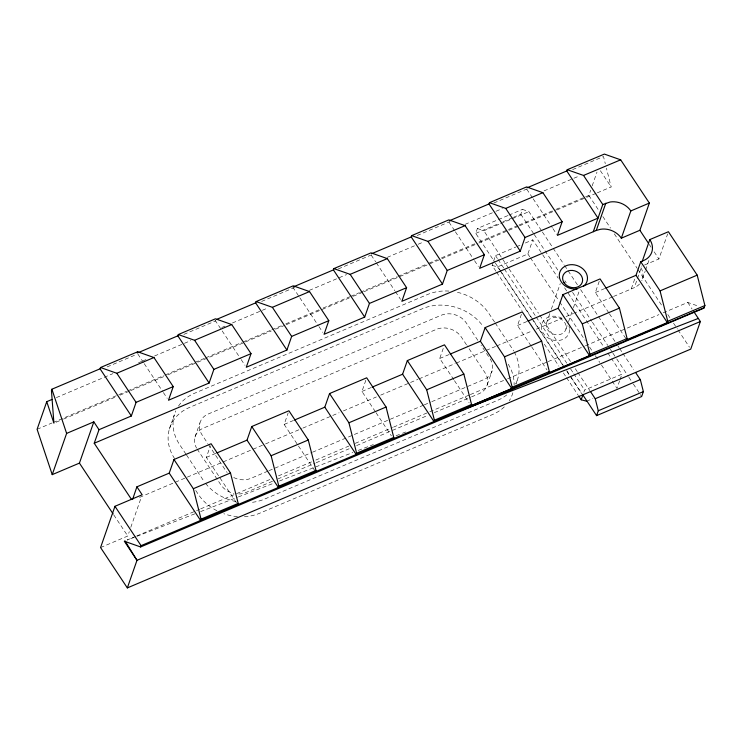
<?xml version="1.0" encoding="UTF-8"?>
<svg xmlns="http://www.w3.org/2000/svg" width="742" height="742" viewBox="0 0 742 742"><rect width="100%" height="100%" fill="white"/><g stroke="black" fill="none" stroke-linecap="round" stroke-linejoin="round"><path stroke-width="0.56" stroke-dasharray="3.71 2.78" d="M507.816 215.597L477.421 228.49L475.733 233.35L494.719 262.074M495.934 271.192L492.122 265.441L493.244 262.176M493.616 261.082L495.498 255.647L515.746 247.067M513.464 217.35L520.801 214.243L522.489 209.374L528.925 211.646L541.771 231.05M613.532 296.466L631.256 288.972L635.263 277.425M631.256 288.972L634.299 287.655L641.858 265.905M642.507 278.807L645.16 271.201M645.531 270.107L649.315 259.236M100.569 547.55L127.772 536.021L129.284 531.68M130.796 527.339L141.407 496.945M169.352 429.126L174.277 414.982M195.007 437.029L199.932 422.884M236.448 502.751L206.369 457.387L210.385 445.849M314.877 470.753L284.158 424.415L288.174 412.877M375.387 411.717L361.948 391.442L365.964 379.904M453.816 379.709L439.737 358.469L443.753 346.941M492.122 265.441L497.585 266.86L527.868 253.977L532.793 239.842L558.253 278.231M487.225 384.857L492.15 370.722M530.966 345.772L517.517 325.497L521.543 313.968M515.903 384.059L517.805 378.624M585.67 196.788L588.851 195.443L590.697 190.128M592.181 185.88L596.995 172.07M546.474 323.178L549.831 313.541M551.325 309.256L560.275 283.546M565.933 329.179L568.177 322.751M568.548 321.676L573.019 308.83M573.399 307.754L579.734 289.547M608.765 312.781L595.334 292.524L599.341 281.023M583.843 392.203L584.594 390.042L621.898 374.228L611.714 358.868M644.483 265.042L658.905 258.967L667.652 233.915M619.626 380.757L616.973 388.372L600.426 363.413M620.006 379.672L621.898 374.228M139.579 497.39L174.305 482.643M175.362 482.198L264.523 444.356M265.59 443.911L301.818 428.551M107.145 366.91L136.973 354.268M183.849 334.401L215.811 320.85M261.629 301.438L294.648 287.432M338.333 268.919L371.362 254.923M417.171 235.502L450.199 221.506M493.875 202.993L526.866 189.006M572.62 169.612L603.487 156.534L605.296 163.676M56.346 397.61L112.914 373.634M138.522 362.773L141.722 361.419M142.789 360.964L145.989 359.61M154.531 355.993L190.815 340.615M221.756 327.491L224.965 326.137M232.431 322.974L261.249 310.759M262.316 310.304L267.649 308.041M309.266 290.4L346.616 274.568M387.176 257.381L417.05 244.721M418.117 244.266L423.459 242.003M465.076 224.362L494.96 211.693M496.027 211.247L502.427 208.53M544.044 190.889L579.261 175.965M508.864 215.152L522.489 209.374M475.733 233.35L498.791 223.574M502.983 221.793L512.416 217.796M477.421 228.49L483.858 230.762L499.579 224.093M500.627 223.648L511.108 219.205M512.156 218.76L528.925 211.646M37.1 429.293L52.042 422.959M53.109 422.504L126.743 391.294M127.81 390.839L164.093 375.461M165.16 375.007L204.644 358.265M205.71 357.82L241.994 342.433M243.061 341.988L270.811 330.218M271.878 329.773L281.478 325.701M285.753 323.892L318.828 309.868M323.104 308.06L349.779 296.744M350.845 296.29L359.388 292.673M360.454 292.227L396.738 276.84M397.805 276.386L427.68 263.725M428.746 263.271L437.288 259.654M441.555 257.845L474.639 243.821M478.905 242.013L507.417 229.937M508.465 229.491L517.916 225.494M518.964 225.049L554.886 209.828M555.953 209.383L584.603 197.242M56.049 422.254L62.439 419.545M63.506 419.091L115.715 396.961M119.972 395.161L129.562 391.09M130.629 390.644L163.657 376.639M167.924 374.831L196.686 362.643M197.752 362.189L271.275 331.025M275.532 329.216L285.123 325.154M286.189 324.699L352.246 296.698M353.313 296.253L362.903 292.181M363.97 291.736L440.683 259.218M441.75 258.763L477.978 243.404M479.044 242.959L518.463 226.245M519.53 225.791L555.758 210.44M556.825 209.986L585.586 197.789M586.653 197.344L596.243 193.272M597.31 192.827L611.158 186.956L606.409 168.109M516.812 246.613L520.003 245.259M525.336 242.996L532.793 239.842M595.334 292.524L604.721 288.555M206.369 457.387L216.933 452.908M361.948 391.442L371.278 387.5M517.517 325.497L526.903 321.527M284.158 424.415L293.489 420.464M612.484 296.911L574.614 312.938M302.884 428.097L331.655 415.91M332.722 415.455L339.122 412.747M343.379 410.938L376.417 396.942M380.674 395.134L417.969 379.32M419.035 378.865L455.263 363.506M456.33 363.061L485.101 350.864M486.168 350.409L495.758 346.347M496.815 345.893L531.986 330.988M536.243 329.188L561.824 318.355M566.081 316.556L573.547 313.393M267.834 471.161L250.805 478.377A18.522 15.369 19.2 0 1 232.608 476.939M268.901 470.706L311.482 452.657M312.549 452.212L423.255 405.28M424.322 404.835L430.703 402.127M431.77 401.672L483.932 379.561A18.522 15.369 19.2 0 0 489.998 358.683L481.029 345.151M135.712 536.401L127.179 540.018L135.851 536.726M136.769 535.947L199.644 509.3M200.711 508.845L271.043 479.035M278.5 475.872L311.538 461.876M315.804 460.068L348.833 446.063M355.233 443.354L392.527 427.55M393.594 427.095L428.755 412.19M429.822 411.736L469.25 395.022M470.317 394.577L506.554 379.218M507.611 378.763L547.049 362.05M548.106 361.604L584.344 346.245M585.41 345.791L658.933 314.627M663.2 312.818L687.713 302.43L698.213 306.094M272.49 481.243L245.88 492.521A18.522 15.369 19.2 0 1 236.837 493.903M277.814 478.989L315.072 463.193M316.138 462.739L349.139 448.752M356.587 445.599L427.911 415.362M434.302 412.654L470.493 397.313M471.56 396.868L479.007 393.705A18.522 15.369 19.2 0 0 485.073 372.818L467.135 345.772M586.662 401.218L592.932 398.556M439.737 358.469L450.32 354.036M136.927 536.308L195.22 513.687M200.618 511.59L237.329 497.344M238.405 496.927L274.039 483.098M279.437 481.002L352.849 452.509M358.247 450.413L373.356 444.551M396.033 435.749L401.431 433.653M402.507 433.235L405.744 431.983M654.147 251.826L658.905 258.967M600.371 170.688L611.158 186.956M649.222 244.396L651.096 247.216M687.713 302.43L692.073 309.024M588.851 195.443L599.044 210.811M602.866 216.571L610.499 228.1M614.32 233.869L637.248 268.446M637.888 269.402L662.087 305.908M667.819 314.552L670.369 318.392M673.551 323.197L677.372 328.956M678.012 329.921L689.476 347.21M526.774 189.173L532.515 197.836M533.155 198.791L552.298 227.664M552.938 228.629L556.769 234.407M609.405 313.745L626.675 339.79M542.393 231.986L563.966 264.514M564.606 265.478L578.055 285.763M580.615 289.621L597.904 315.702M598.544 316.667L615.192 341.774M617.752 345.642L619.032 347.571M619.672 348.536L622.232 352.404M622.872 353.368L633.761 369.785M520.801 214.243L533.591 233.535M534.231 234.5L558.531 271.145M564.922 280.791L566.202 282.721M572.601 292.367L591.782 321.305M592.422 322.269L607.772 345.41M610.323 349.269L612.243 352.162M612.883 353.127L616.083 357.95M616.723 358.915L628.233 376.277M628.873 377.242L632.703 383.03M633.343 383.994L639.743 393.64M640.383 394.596L641.663 396.525M564.616 287.831L585.623 319.514M586.254 320.47L604.081 347.349M607.893 353.109L611.074 357.913M527.868 253.977L529.779 256.862M530.419 257.817L559.051 301.02M559.691 301.975L585.15 340.374M589.602 347.098L592.784 351.893M595.334 355.733L599.786 362.458M508.381 267.871L483.858 230.762M509.021 268.836L538.497 313.254M539.768 315.165L570.839 361.966M575.282 368.653L577.183 371.519M577.823 372.475L589.871 390.626M495.498 255.647L497.4 258.531M498.04 259.487L503.772 268.131M504.402 269.086L535.594 316.12M536.225 317.084L566.777 363.163M570.598 368.922L573.139 372.762M573.779 373.718L584.594 390.042M495.359 263.03L501.091 271.674M501.731 272.639L532.951 319.7M533.591 320.665L563.54 365.806M566.721 370.61L570.552 376.37M571.182 377.335L582.016 393.659M497.585 266.86L499.496 269.745M500.127 270.7L531.309 317.724M531.94 318.689L563.122 365.713M566.944 371.464L569.485 375.304M570.125 376.268L581.57 393.538M496.574 272.156L522.025 310.546M544.294 344.13L558.93 366.205M563.382 372.92L565.933 376.76M566.563 377.724L578.018 394.994M448.993 222.146L454.744 230.808M455.384 231.773L473.888 259.691M474.528 260.655L478.358 266.434M531.606 346.737L546.965 369.906M494.599 322.074L488.839 313.384A45.373 37.657 19.2 0 0 454.985 291.81M495.239 323.048L512.537 349.13A45.373 37.657 19.2 0 1 513.687 350.975M477.829 340.328L466.301 322.937A18.522 15.369 19.2 0 0 441.277 315.229L208.15 414.045A18.522 15.369 19.2 0 0 202.084 434.923L207.853 443.623M466.495 344.807L461.376 337.081A18.522 15.369 19.2 0 0 436.352 329.374L203.225 428.19A18.522 15.369 19.2 0 0 196.574 448.122M371.213 255.118L375.675 261.852M376.315 262.816L394.827 290.734M395.467 291.699L400.569 299.406M454.456 380.674L469.176 402.878M292.784 287.126L299.165 296.754M299.805 297.718L318.318 325.636M318.958 326.601L322.779 332.37M376.027 412.682L391.386 435.842M214.995 320.099L240.529 358.609M241.169 359.564L244.999 365.342M208.493 444.588L225.781 470.669A18.522 15.369 19.2 0 0 227.154 472.478M137.845 354.027L143.586 362.69M144.226 363.654L162.739 391.581M163.379 392.537L167.21 398.315M197.159 449.068L220.856 484.814A18.522 15.369 19.2 0 0 233.98 493.486M185.954 454.141L179.545 444.477A45.373 37.657 19.2 0 1 175.789 410.873M186.594 455.106L203.243 480.222A45.373 37.657 19.2 0 0 204.504 482.022M195.758 490.499L198.318 494.367A45.373 37.657 19.2 0 0 216.905 510.737M113.776 514.911L127.772 536.021M569.541 329.494A14.348 11.909 19.2 0 1 552.716 339.994A14.348 11.909 19.2 0 1 542.513 322.223A14.348 11.909 19.2 0 1 563.762 319.422M568.975 326.313A14.348 11.909 19.2 0 1 569.466 328.428M174.62 458.621A45.373 37.657 19.2 0 1 189.479 407.46L422.606 308.644A45.373 37.657 19.2 0 1 483.292 326.628M244.443 516.71A45.373 37.657 19.2 0 0 259.626 513.251L492.753 414.435A45.373 37.657 19.2 0 0 505.172 406.004M237.468 516.627A45.373 37.657 19.2 0 1 223.852 513.733M508.196 364.183A45.373 37.657 19.2 0 1 514.104 385.163M512.88 392.768A45.373 37.657 19.2 0 1 509.281 400.754M506.74 394.92A45.373 37.657 19.2 0 1 497.678 400.29L264.551 499.106A45.373 37.657 19.2 0 1 250.518 502.482M514.234 351.912A45.373 37.657 19.2 0 1 515.82 383.725M236.039 501.592A45.373 37.657 19.2 0 1 205.182 482.912M178.479 406.078A45.373 37.657 19.2 0 1 194.404 393.316L427.531 294.5A45.373 37.657 19.2 0 1 449.68 291.124M639.521 284.038A18.522 15.359 19 0 1 634.289 287.646M640.949 267.714A18.522 15.359 19 0 1 641.802 280.689M547.661 329.8A10.184 8.45 19.2 0 0 564.996 331.173A10.184 8.45 19.2 0 0 555.962 317.557A10.184 8.45 19.2 0 0 547.661 329.8"/><path stroke-width="1.11" d="M237.728 504.681L238.182 503.391L230.484 472.969L211.118 443.753L173.971 459.502L169.222 473.127L136.899 486.826L142.167 494.775L114.964 506.304L100.569 547.55L127.336 587.914L136.982 560.321L124.322 541.215L140.609 546.956L704 308.115L704.9 305.556L697.192 275.134L668.412 231.736L649.807 239.583A18.522 15.369 19.2 0 1 643.75 260.47L640.745 261.74L660.055 290.883L667.754 321.305L667.318 322.566L626.675 339.79L627.101 338.547L619.422 308.106L600.074 278.927L562.909 294.639L582.284 323.855L589.946 354.277L589.528 355.576L548.885 372.799L549.33 371.51L541.641 341.079L522.266 311.872L485.12 327.612L480.38 341.246L450.32 354.036M132.577 499.468L136.899 486.826M52.079 399.419L46.746 401.682L53.916 423.163L51.439 390.524L51.894 389.225L100.059 368.811L100.513 367.522L137.66 351.773L153.946 357.523L173.229 386.61L168.48 400.244L209.123 383.011L213.872 369.377L251.019 353.637L231.736 324.551L215.449 318.8L178.303 334.549L177.848 335.838L138.253 352.626M642.247 261.332L649.807 239.583M127.336 587.914L635.56 372.475L640.318 379.579L643.37 391.609L641.663 396.525L596.587 415.631L582.656 394.623M46.746 401.682L37.1 429.293L52.228 474.639L79.431 463.11L93.826 421.864L99.011 429.692L94.225 443.243L131.584 499.57M52.228 474.639L66.622 433.393L51.894 389.225M137.205 353.062L137.66 351.773M99.011 429.692L131.343 415.984L136.092 402.35L173.229 386.61M140.609 546.956L141.063 545.658L511.739 388.548L512.184 387.25L504.495 356.828L485.12 327.612M217.081 319.208L255.638 302.866L256.092 301.577L293.229 285.828L309.525 291.578L328.808 320.665L324.059 334.299L364.702 317.075L369.451 303.432L406.597 287.692L387.305 258.606L371.019 252.864L333.872 268.604L333.427 269.893L293.823 286.681M251.019 353.637L246.27 367.271L286.913 350.048L291.662 336.404L328.808 320.665M173.971 459.502L193.337 488.709L201.036 519.14L200.581 520.43L169.222 473.127M216.933 452.908L247.012 440.154L251.761 426.529L288.907 410.78L308.273 439.997L315.971 470.419L315.517 471.717M251.761 426.529L271.127 455.736L278.825 486.168L278.371 487.457L247.012 440.154M294.518 420.028L324.801 407.182L329.55 393.557L366.696 377.808L386.063 407.024L393.761 437.446L393.306 438.745M371.612 253.708L411.216 236.93L411.662 235.631L448.808 219.892L465.095 225.633L484.387 254.719L479.638 268.354L520.281 251.13L525.03 237.486L562.158 221.728L542.884 192.67L526.588 186.919L489.46 202.696L488.997 203.957L449.402 220.736M406.597 287.692L401.849 301.326L442.492 284.103L447.24 270.459L484.387 254.719M329.55 393.557L348.916 422.773L356.614 453.195L356.16 454.484L324.801 407.182M372.317 387.064L402.591 374.218L407.339 360.584L444.477 344.835L463.852 374.051L471.541 404.483L471.096 405.772L704.149 307.707M407.339 360.584L426.706 389.8L434.404 420.222L433.949 421.512L402.591 374.218M562.158 221.728L557.4 235.372L598.024 218.129L602.773 204.495L610.137 202A18.531 15.378 19.3 0 1 630.83 210.941L649.352 203.058L620.664 159.827L604.378 154.086L567.24 169.714L566.777 170.975L527.172 187.763M527.942 321.082L558.16 308.273L562.909 294.639M94.225 443.243L593.285 231.727L598.024 218.129L566.777 170.975M593.285 231.727L596.28 230.474L605.787 203.225M596.28 230.474L600.63 229.25A18.531 15.378 19.3 0 1 621.323 238.191L630.83 210.941M621.323 238.191L639.873 230.289L649.352 203.058M586.662 401.218L581.199 399.79L583.082 394.373M605.76 288.109L635.996 275.328L640.745 261.74M596.587 415.631L598.284 410.762L595.242 398.732L590.502 391.581M693.946 311.844L700.365 321.527L690.746 349.13L635.56 372.475M667.754 321.305L704.9 305.556M595.242 398.732L640.318 379.579M598.284 410.762L643.37 391.609M100.513 367.522L116.8 373.263L153.946 357.523M178.303 334.549L194.59 340.29L231.736 324.551M256.092 301.577L272.379 307.318L309.525 291.578M333.872 268.604L350.159 274.355L387.305 258.606M411.662 235.631L427.948 241.382L465.095 225.633M489.46 202.696L505.738 208.409L542.884 192.67M66.622 433.393L93.826 421.864M193.337 488.709L230.484 472.969M271.127 455.736L308.273 439.997M348.916 422.773L386.063 407.024M426.706 389.8L463.852 374.051M504.495 356.828L541.641 341.079M582.284 323.855L619.422 308.106M660.055 290.883L697.192 275.134M201.036 519.14L238.182 503.391M278.825 486.168L315.971 470.419M356.614 453.195L393.761 437.446M434.404 420.222L471.541 404.483M512.184 387.25L549.33 371.51M589.946 354.277L627.101 338.547M700.365 321.527L136.982 560.321L125.055 540.918M567.24 169.714L583.527 175.437L620.664 159.827M459.725 411.031L698.315 318.429M639.873 230.289L648.601 243.459M635.996 275.328L667.318 322.566M505.738 208.409L525.03 237.486M488.997 203.957L520.281 251.13M558.16 308.273L589.528 355.576M578.658 395.959L581.199 399.79M427.948 241.382L447.24 270.459M411.216 236.93L442.492 284.103M480.38 341.246L511.739 388.548M350.159 274.355L369.451 303.432M333.427 269.893L364.702 317.075M272.379 307.318L291.662 336.404M255.638 302.866L286.913 350.048M194.59 340.29L213.872 369.377M177.848 335.838L209.123 383.011M116.8 373.263L136.092 402.35M100.059 368.811L131.343 415.984M114.964 506.304L141.063 545.658M79.431 463.11L113.136 513.956M583.527 175.437L602.773 204.495M577.359 288.879A14.348 11.909 19.2 0 1 559.301 274.679A14.348 11.909 19.2 0 1 579.038 266.322A14.348 11.909 19.2 0 1 583.592 286.236M564.068 282.674A10.184 8.45 19.2 0 0 581.403 284.047A10.184 8.45 19.2 0 0 572.379 270.431A10.184 8.45 19.2 0 0 564.068 282.674"/></g></svg>
